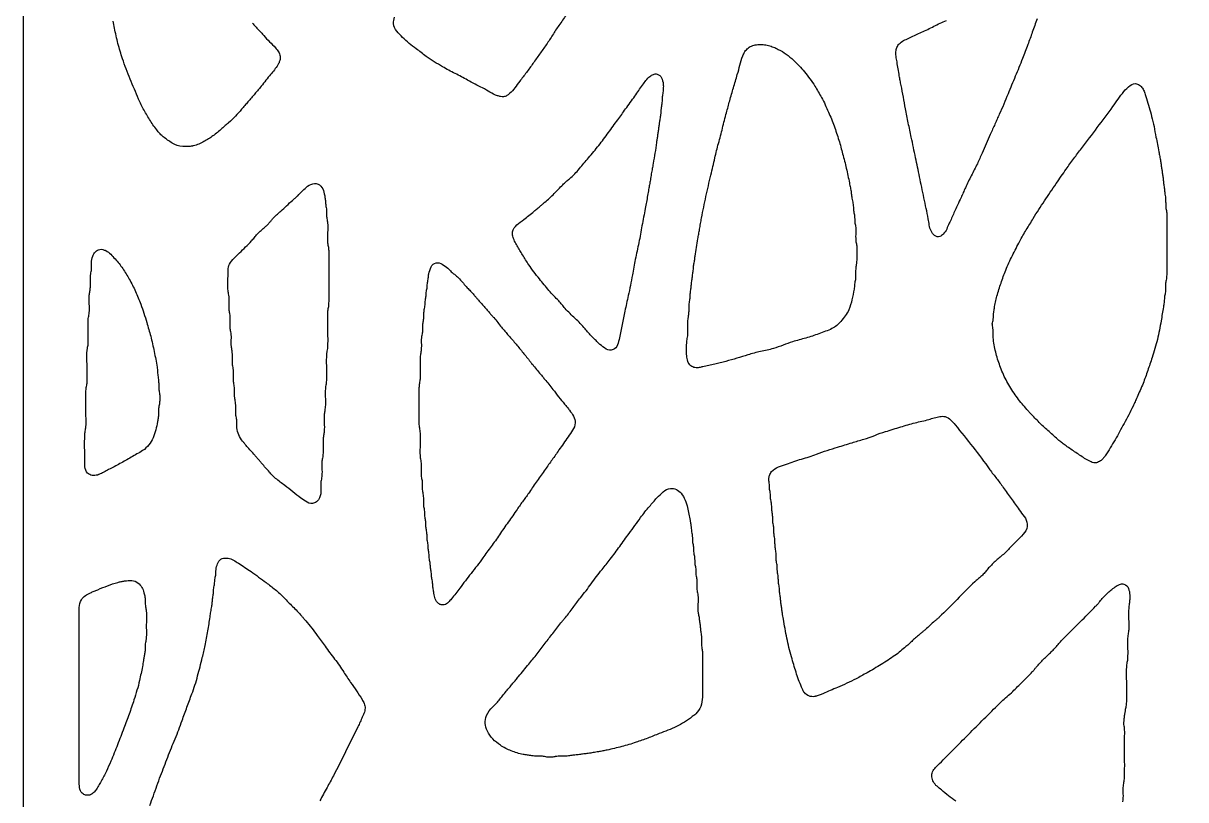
# Model space of a CAD drawing. Extents: x 0 to 950, y 0 to 950.
# Drawn here: x 0 to 520, y 225 to 572 of the extents above; entities that cross this region are included whole.
import ezdxf

# ---------------------------------------------------------------- set-up
doc = ezdxf.new("R2010")
doc.units = 0
doc.layers.add('OBRYS', color=7, linetype='CONTINUOUS')
doc.layers.add('VYREZY', color=1, linetype='CONTINUOUS')

msp = doc.modelspace()

# ---------------------------------------------------------------- linework, layer by layer
at = {"layer": 'OBRYS'}
msp.add_lwpolyline([(0, 0), (950, 0), (950, 950), (0, 950)], close=True, dxfattribs=at)
at = {"layer": 'VYREZY'}
for points in [[(102.4196, 572.1187, 0.01274564), (103.7168, 570.6114, 0.01073503), (105.0835, 569.1665, -0.00927201), (106.3177, 567.8693, -0.01424432), (107.4893, 566.5158, 0.03190531), (110.0669, 563.7422, -0.01923212), (112.7173, 561.0313, -0.04164431), (114.044, 559.2947, -0.10382942), (114.8046, 557.2879, -0.05817216), (114.842, 556.333, -0.05101297), (114.6716, 555.3913, -0.05849559), (114.133, 554.1098, -0.01067734), (113.4184, 552.9069, -0.03732504), (111.7824, 550.6725, 0.00921159), (110.0189, 548.5279, 0.00076258), (107.9328, 545.8853, -0.00300755), (105.835, 543.2522, -0.01253721), (104.6792, 541.8907, 0.01166105), (103.5211, 540.5311, -0.01116758), (101.9792, 538.7174, 0.01071871), (100.4356, 536.9051, -0.01534087), (99.0044, 535.2559, 0.01523506), (97.5729, 533.607, -0.01984401), (94.7972, 530.4687, -0.01782296), (91.7927, 527.5477, -0.02097613), (90.268, 526.2797, 0.02432478), (88.7523, 525.0019, -0.0104166), (86.8264, 523.2845, -0.02231606), (84.7939, 521.698, -0.01700152), (82.8099, 520.3864, -0.00830674), (80.7612, 519.1763, -0.03154255), (78.4467, 518.0473, -0.03922539), (75.9988, 517.2567, 0.02950459), (75.8105, 517.1999, -0.03840425), (75.6215, 517.1465, -0.04892178), (73.444, 516.9267, -0.01900756), (71.2479, 517.0038, -0.11644722), (66.6094, 518.4641, -0.03744904), (62.5302, 521.3255, -0.03516304), (61.2323, 522.5513, -0.01593187), (60.0639, 523.9058, -0.00899473), (58.3595, 526.0932, -0.0247356), (56.8081, 528.388, -0.00641136), (53.9861, 533.1803, -0.03034688), (51.528, 538.1581, -0.00045812), (47.7764, 547.1036, -0.01816383), (44.3627, 556.1766, -0.01686892), (42.3378, 562.9672, -0.01729113), (40.7811, 569.88, -0.00559861), (40.2316, 572.975, -0.00220583)], [(242.5968, 575.8167, -0.01663624), (239.3876, 571.0565, 0.02213232), (236.557, 566.7567, -0.02300182), (233.7192, 562.4623, 0.00807199), (230.7549, 558.2551, -0.00815783), (227.79, 554.0485, 0.00062879), (224.8785, 550.0471, -0.01235194), (221.8749, 546.1163, 0.01829498), (219.7335, 543.2436, -0.06533464), (217.351, 540.6052, -0.03842639), (216.0789, 539.6796, -0.10847936), (214.6239, 539.1713, -0.09160454), (213.2819, 539.2556, -0.01526907), (211.9668, 539.628, -0.06498427), (208.5643, 541.2144, 0.02142532), (205.2879, 543.1044, 0.00514929), (201.9189, 544.816, -0.01711404), (198.5936, 546.6068, 0.02016903), (192.977, 549.5875, -0.02264686), (187.3764, 552.5953, 0.00029272), (183.6314, 554.8278, -0.02553033), (180.0084, 557.2431, -0.00866948), (177.8133, 558.9342, 0.01366941), (175.6018, 560.6028, -0.01988913), (172.4645, 563.0319, -0.02143175), (169.5388, 565.7112, -0.0172852), (166.9209, 568.5106, -0.16173983), (165.515, 571.8675, -0.11102251), (165.9377, 574.7585, -0.00249237)], [(453.0922, 574.0258, -0.00302688), (452.0056, 571.0545, 0.00721957), (450.944, 568.0745, -0.00705853), (449.9497, 565.2803, -0.00078153), (448.9116, 562.5018, -0.00504478), (447.698, 559.3656, 0.00608852), (446.491, 556.227, -0.01261767), (443.3326, 548.3236, 0.0062212), (440.0726, 540.4594, -0.00552065), (438.1818, 535.8802, -0.00703829), (436.1767, 531.3501, 0.00706811), (435.2136, 529.1737, -0.00726785), (434.2496, 526.9978, 0.00799406), (433.2083, 524.638, -0.01304512), (432.1434, 522.2894, 0.01375435), (430.2663, 518.1337, -0.00346624), (428.4744, 513.9387, 0.00138097), (427.451, 511.5703, -0.01437702), (426.367, 509.2303, -0.00505846), (423.6444, 503.9066, 0.01444076), (421.0232, 498.5347, 0.00770455), (420.0751, 496.3511, -0.01592543), (419.0915, 494.1843, 0.0103119), (417.4932, 490.7658, -0.00691226), (415.9181, 487.336, 0.01096579), (414.8608, 484.9839, -0.0089806), (413.8128, 482.6273, 0.00696331), (412.671, 480.0875, -0.10213546), (411.1037, 477.8552, 0.00856452), (410.3908, 477.1608, -0.13092919), (409.5604, 476.6754, -0.24641622), (407.2556, 477.1777, -0.11107715), (405.6792, 479.244, -0.07377084), (404.9134, 481.8752, 0.01540984), (404.4537, 484.6059, 0.00378207), (402.4931, 494.0288, -0.00408063), (400.5381, 503.4528, 0.0015029), (399.6819, 507.6898, 0.00480232), (398.7724, 511.9154, -0.00903159), (397.8192, 516.5337, 0.01038739), (396.8536, 521.1491, -0.01030057), (395.5251, 527.493, 0.00303375), (394.2887, 533.8567, -0.00530067), (393.3007, 539.0679, 0.00517591), (392.3141, 544.2794, 0.00084901), (391.8866, 546.3972, -0.01007503), (391.4984, 548.522, 0.00062396), (390.9919, 551.6253, -0.00065635), (390.4855, 554.7287, 0.00313711), (390.0563, 557.2791, -0.08031619), (390.0239, 559.8321, -0.08551993), (390.6306, 561.6737, -0.09162737), (391.8345, 563.1883, -0.0749807), (394.0045, 564.5693, 0.01185769), (396.3565, 565.6789, -0.00444232), (398.8556, 566.9036, -0.01172574), (401.3924, 568.0465, 0.02039691), (406.9639, 570.6738, -0.02533291), (412.5585, 573.2449, 0.00258155)], [(56.5976, 222.5226, -0.01156812), (58.1353, 226.8019, 0.0109948), (59.7451, 231.2662, -0.01338257), (61.3761, 235.7223, 0.00507266), (64.5755, 244.0328, -0.0124191), (67.8957, 252.2933, 0.01844482), (69.4694, 256.3489, -0.0091802), (70.9684, 260.4351, 0.00707891), (73.1726, 266.3664, -0.00457054), (75.3472, 272.309, 0.02477702), (77.9346, 280.3756, 0.00609589), (80.0218, 288.596, 0.00481676), (80.6406, 291.2767, -0.00111839), (81.2395, 293.9621, 0.00814887), (81.9206, 297.2318, 0.00712801), (82.5015, 300.5209, -0.00325643), (83.0245, 303.6219, 0.01096702), (83.4995, 306.73, -0.00822528), (83.843, 309.0635, 0.00044871), (84.2229, 311.3918, 0.00282372), (84.3749, 312.3635, 0.01196958), (84.4981, 313.3391, 0.00653333), (84.5854, 314.3224, -0.01735228), (84.6939, 315.3031, -0.01227594), (84.8597, 316.2718, 0.02730052), (84.9961, 317.2439, 0.0182174), (85.0538, 318.4328, -0.03216763), (85.1444, 319.6179, -0.02331609), (85.3271, 320.5824, 0.03177274), (85.4933, 321.5489, 0.02411675), (85.5514, 322.5385, -0.03262937), (85.6262, 323.526, -0.02861102), (85.8194, 324.4886, 0.04025225), (85.9898, 325.4539, 0.01701267), (86.0853, 327.0347, -0.04768121), (86.2766, 328.6004, -0.05151216), (87.0969, 331.0774, -0.18720718), (88.839, 332.7937, -0.10393688), (90.1839, 333.0672, -0.03864969), (91.5772, 332.9503, -0.09538844), (93.9709, 332.0733, -0.00627478), (96.1786, 330.7078, -0.00048703), (99.0185, 328.8977, -0.01498469), (101.7999, 327.0014, 0.00306764), (105.1785, 324.578, -0.00712381), (108.5371, 322.1274, -0.00678412), (110.5748, 320.552, -0.00172663), (112.5855, 318.942, -0.03273775), (116.5486, 315.2936, 0.00603218), (120.3192, 311.4308, -0.00042518), (122.4339, 309.3125, -0.02476228), (124.4369, 307.093, 0.00881561), (125.3346, 306.0322, 0.00256136), (126.2563, 304.9919, -0.02195902), (128.8907, 301.7755, 0.00035898), (131.3863, 298.4451, -0.00182665), (133.1609, 296.0622, -0.00521853), (134.9017, 293.6546, 0.01055753), (139.1419, 287.9204, -0.02099028), (143.2588, 282.1029, -0.00512601), (144.7408, 279.758, 0.01889958), (146.2858, 277.4563, -0.00647412), (148.9207, 273.7343, -0.01499442), (151.3926, 269.9039, -0.03706189), (152.3685, 267.978, -0.10383128), (152.7644, 265.8966, -0.10613353), (152.2327, 263.6295, 0.01076331), (151.261, 261.4557, -0.00415964), (150.3179, 259.2687, -0.01190673), (149.3052, 257.1136, 0.00186157), (144.0034, 246.3956, -0.00616392), (138.61, 235.7243, -0.01077284), (137.1766, 233.1119, 0.01176698), (135.7485, 230.4967, -0.01150701), (134.1308, 227.5308, 0.01427683), (132.5297, 224.5565, -0.01322552)], [(416.7265, 224.3853, -0.02099914), (410.3417, 229.4051, 0.00757886), (408.3534, 231.0566, -0.10328197), (406.7485, 233.013, -0.09012453), (406.0513, 235.2557, -0.13367395), (406.3821, 237.5351, -0.09666767), (407.7218, 239.4823, 0.00344726), (409.4298, 241.1798, -0.00040159), (423.2485, 255.082, -0.00261111), (437.1506, 268.9006, -0.02260574), (439.6647, 271.1594, 0.02371428), (442.1735, 273.4235, -0.00153797), (446.5884, 277.7781, 0.00843206), (450.9422, 282.1925, 0.02417388), (451.8497, 283.2412, -0.0059735), (452.7193, 284.3234, -0.03090147), (455.9871, 287.8268, 0.00689704), (459.4254, 291.1754, 0.00423854), (460.9616, 292.7397, 0.02064165), (462.4169, 294.3771, -0.01424332), (463.8496, 296.0311, -0.01050044), (465.3626, 297.6126, -0.00240949), (472.3187, 304.5174, 0.00611471), (479.223, 311.4731, 0.01615428), (480.1571, 312.5019, 0.00496184), (481.0474, 313.5698, -0.02899783), (484.2787, 317.0876, -0.03996944), (487.9572, 320.1232, -0.04099854), (489.8535, 321.2294, -0.18859724), (491.8994, 321.3797, -0.23455427), (493.8876, 319.489, -0.07347628), (494.4987, 316.521, -0.03259477), (494.4812, 314.5391, -0.01724561), (494.2664, 312.5658, -0.00676869), (494.113, 311.5934, 0.02852573), (494.0022, 310.6167, 0.02703261), (493.9931, 305.8169, -0.02548692), (493.9988, 301.0162, -0.02292769), (493.9049, 300.0365, -0.00038341), (493.7652, 299.0612, 0.00204692), (493.6014, 297.8894, 0.02460812), (493.5004, 296.712, 0.02094056), (493.5234, 292.5106, -0.02683201), (493.497, 288.3116, -0.03496125), (493.2421, 286.3597, 0.03841821), (493.0009, 284.4071, 0.01725799), (492.9405, 279.2081, -0.00572276), (493, 274.0064, 0.00534755), (493.0363, 270.6131, -0.04276419), (492.8197, 267.2389, -0.00894757), (492.6561, 266.2709, 0.00634822), (492.4874, 265.3037, -0.0051523), (492.221, 263.7538, 0.02055), (492.0025, 262.1976, 0.00119537), (491.9079, 261.2149, 0.00252061), (491.8206, 260.2314, -0.04734569), (491.7188, 259.6663, 0.07191732), (491.6453, 259.1001, 0.07286089), (491.7998, 258.1416, -0.05795286), (491.9835, 257.1844, -0.02652781), (492.0582, 253.5876, 0.00807326), (492, 249.986, 0.00318591), (492.0459, 242.7848, -0.00956482), (491.9999, 235.5848, -0.01221281), (491.9406, 234.3991, -0.01656884), (491.8133, 233.2191, -0.01805853), (491.6405, 232.2516, 0.03674432), (491.5042, 231.2802, 0.02697328), (491.4611, 227.694, -0.04609897), (491.2816, 224.122, -0.01028846)]]:
    msp.add_lwpolyline(points, format="xyb", dxfattribs=at)
for points in [[(302.1219, 418.1453, -0.07609358), (300.1644, 418.1632, -0.12455747), (298.4028, 418.9264, -0.1513756), (296.9768, 420.951, -0.06368315), (296.5013, 423.4781, -0.01532952), (296.4226, 426.2776, -0.01286822), (296.5017, 429.0775, -0.03325395), (296.7622, 431.2288, 0.03853402), (296.9998, 433.3811, 0.01470175), (297.0131, 437.1675, -0.04224492), (297.2339, 440.9355, -0.00660391), (297.3871, 441.9078, 0.02821948), (297.4979, 442.8844, 0.01821787), (297.5419, 445.0724, -0.03916267), (297.6771, 447.2515, -0.01921919), (297.8517, 448.2181, 0.03503958), (297.9954, 449.188, 0.01319121), (298.0756, 450.7708, -0.02990674), (298.2085, 452.3477, -0.00708579), (298.3631, 453.3182, 0.01758352), (298.4973, 454.2912, 0.01027208), (298.5776, 455.2759, -0.02116429), (298.6792, 456.2579, -0.01348558), (298.8476, 457.2251, 0.0238599), (298.9958, 458.1948, 0.01667692), (299.0656, 459.1817, -0.02679215), (299.1553, 460.1662, -0.01944387), (299.3341, 461.1311, 0.02906612), (299.4942, 462.0985, 0.02204774), (299.5554, 463.0871, -0.0316461), (299.6355, 464.0733, -0.02123036), (299.8177, 465.0372, 0.02483353), (299.9928, 466.0021, 0.00630146), (300.108, 466.9798, -0.01435338), (300.2389, 467.9552, -0.00343489), (300.8997, 471.8291, 0.01134486), (301.499, 475.712, -0.0143523), (301.8414, 477.845, 0.00067446), (302.2421, 479.9687, 0.00783282), (302.673, 482.4864, -0.010983), (303.1196, 485.001, -0.00305019), (305.108, 494.6193, -0.0078943), (307.3062, 504.1907, 0.00641476), (308.1974, 508.0195, -0.00416091), (309.0715, 511.8524, -0.00045771), (309.8445, 515.1035, -0.01086213), (310.6907, 518.3355, 0.01153542), (312.4752, 525.1889, -0.01124817), (314.2558, 532.0434, 0.00611145), (314.9759, 534.703, -0.00696367), (315.7006, 537.3614, 0.00047128), (317.3834, 543.2331, -0.00429446), (319.111, 549.0915, 0.01445515), (320.2537, 553.2784, -0.03374887), (321.5546, 557.4104, -0.04174785), (322.5094, 559.3574, -0.09505257), (323.9328, 560.9515, -0.0834606), (326.002, 562.0441, -0.06291851), (328.3122, 562.497, -0.03648402), (330.6906, 562.4851, -0.04846351), (333.028, 562.0724, -0.02108594), (335.2753, 561.3431, -0.03382357), (337.4262, 560.3733, -0.02841369), (340.9824, 558.2027, -0.0421959), (344.1915, 555.5585, -0.00572361), (346.7307, 553.0215, -0.02471307), (349.1081, 550.3379, -0.00567127), (351.5502, 547.2184, -0.02764512), (353.776, 543.9482, -0.00343443), (355.2937, 541.3899, -0.00129024), (356.7873, 538.8173, -0.03064176), (358.3783, 535.6233, 0.00738313), (359.8218, 532.3529, -0.02157774), (362.3607, 526.1282, -0.01026869), (364.4998, 519.7499, -0.01299805), (365.3613, 516.7203, 0.00673095), (366.185, 513.6793, -0.01505419), (367.8243, 507.2022, -0.00484979), (369.205, 500.6624, 0.00125135), (369.6362, 498.545, -0.01807034), (369.9956, 496.4158, -0.00256466), (370.1192, 495.4399, 0.01057135), (370.2584, 494.4662, 0.00427519), (370.6614, 492.1421, -0.01894761), (370.9958, 489.8088, -0.01692993), (371.0655, 488.8219, 0.0266627), (371.1544, 487.8374, 0.02311092), (371.3395, 486.873, -0.03876428), (371.494, 485.9052, -0.01852358), (371.5634, 484.3195, 0.0335159), (371.6802, 482.7391, 0.01948162), (371.8558, 481.7724, -0.03784065), (371.9955, 480.8019, -0.03132209), (372.0107, 477.609, 0.04857621), (372.1354, 474.4273, 0.03041422), (372.3277, 473.4643, -0.04496629), (372.4915, 472.4983, -0.02645132), (372.5622, 469.701, 0.00271717), (372.5, 466.8996, -0.01436861), (372.437, 465.5165, -0.01695227), (372.2876, 464.1403, -0.01179865), (372.1254, 463.1702, 0.03217371), (372.0031, 462.1959, 0.02525742), (371.979, 459.804, -0.04448092), (371.8634, 457.4212, -0.02608464), (371.6785, 456.4575, 0.03351556), (371.5081, 455.492, 0.01430212), (371.4145, 454.3106, -0.02936493), (371.2855, 453.1341, -0.01494229), (370.3555, 448.4937, -0.04174694), (368.9112, 444.0019, -0.06496496), (367.3352, 441.2767, -0.00845597), (365.3617, 438.7906, -0.04625315), (363.5586, 436.9692, -0.06045698), (361.4175, 435.5747, -0.03162353), (358.4983, 434.3636, 0.00870721), (355.5212, 433.2854, -0.02397806), (349.7145, 431.3809, 0.00548263), (343.8351, 429.6905, 0.02526684), (339.5516, 428.1684, -0.02904627), (335.2586, 426.6792, -0.02095364), (329.5181, 425.3115, 0.02863021), (323.8036, 423.8569, -0.00271939), (318.9085, 422.337, -0.00691949), (313.9853, 420.9118, -0.01387322), (311.5047, 420.3042, 0.00242636), (309.0098, 419.7534, -0.00064837), (306.3261, 419.1508, 0.00364455), (303.646, 418.5322, 0.01862721), (302.8873, 418.3211, -0.04148956)], [(263.5596, 426.1695, -0.23279795), (260.4481, 426.4479, -0.05327029), (257.6984, 428.5518, -0.005679), (254.258, 431.8942, -0.02587478), (251.0392, 435.4423, 0.03566115), (246.6571, 440.0869, -0.02162192), (242.1391, 444.614, -0.02132698), (240.7349, 446.2862, 0.02768389), (239.3105, 447.9394, 0.00453125), (237.0758, 450.2183, -0.02557042), (234.9416, 452.5861, 0.00707196), (232.7782, 455.1726, -0.01257351), (230.6437, 457.7822, -0.00286316), (228.2313, 460.9249, -0.01184617), (225.913, 464.1363, -0.01569468), (224.5219, 466.3057, 0.00617724), (223.1718, 468.502, -0.011391), (221.9463, 470.5431, 0.00155789), (220.7608, 472.6084, -0.00772196), (219.594, 474.7005, -0.07130407), (218.7788, 476.9275, -0.03571042), (218.6471, 477.8814, -0.06670169), (218.7116, 478.836, -0.17808387), (220.6089, 481.9093, -0.00335502), (223.6525, 484.2642, 0.00823888), (225.9861, 486.1065, 0.00540894), (228.2688, 488.0119, -0.00784608), (229.7979, 489.2758, 0.01447511), (231.3097, 490.5594, -0.0113847), (232.2121, 491.3352, -0.00055404), (233.1329, 492.0895, 0.03135279), (237.2307, 495.8905, -0.00686476), (241.1449, 499.8949, -0.01151917), (242.5872, 501.2659, -0.01298153), (244.0949, 502.5644, 0.05265563), (248.5529, 507.0662, -0.01405347), (252.672, 511.9229, 0.0164738), (254.9667, 514.6551, -0.00285644), (257.1872, 517.4503, 0.01566074), (261.4773, 523.1439, -0.00740715), (265.6744, 528.9098, 0.00686452), (267.4254, 531.3098, -0.00161123), (269.1513, 533.7282, -0.00495568), (271.2608, 536.6037, 0.01160988), (273.3313, 539.5063, -0.00449634), (275.0226, 541.95, -0.00307008), (276.7507, 544.3679, -0.00299993), (278.2854, 546.461, -0.06700573), (280.0807, 548.3032, -0.06947547), (281.604, 549.1871, -0.16491262), (283.285, 549.2883, -0.21901502), (285.26, 547.6318, -0.08820838), (285.9935, 544.9361, -0.04140808), (286.0086, 542.7542, -0.01678573), (285.7697, 540.5791, -0.00600735), (285.6177, 539.6064, 0.02467467), (285.5023, 538.6299, 0.01553785), (285.4505, 537.2403, -0.03324029), (285.3498, 535.8559, -0.02446221), (285.1662, 534.891, 0.03657559), (285.0063, 533.9233, 0.01413416), (284.9199, 532.5401, -0.02827694), (284.7945, 531.1616, -0.0040652), (284.6424, 530.1905, 0.00859964), (284.4992, 529.2181, -0.00630596), (284.2491, 527.4654, 0.0062815), (283.999, 525.7127, -0.00626928), (283.7489, 523.96, 0.00626928), (283.4989, 522.2072, -0.00623058), (283.2489, 520.4545, 0.00615319), (282.9987, 518.7018, -0.01156023), (282.2816, 514.039, 0.0038635), (281.4925, 509.3868, -0.00591579), (281.0889, 507.0646, 0.00365609), (280.6747, 504.7442, 0.01008719), (280.4701, 503.3821, -0.01380687), (280.2553, 502.0218, -0.00014781), (279.8587, 499.8965, 0.00557434), (279.4852, 497.7672, -0.00693676), (279.244, 496.4135, 0.00742397), (279.0041, 495.0596, -0.00614062), (278.4971, 492.1553, 0.00514741), (277.9843, 489.252, -0.01290742), (277.241, 485.3936, 0.01352258), (276.5024, 481.5344, -0.01252542), (275.0773, 474.0063, 0.00447679), (273.5307, 466.5001, 0.00740624), (272.8994, 463.0193, -0.00856377), (272.26, 459.5401, 0.00041947), (271.3319, 454.915, -0.0071371), (270.3419, 450.3033, 0.00769717), (269.6033, 446.844, -0.00814349), (268.8617, 443.3854, 0.01197223), (267.6302, 437.4204, -0.00680102), (266.4603, 431.4417, -0.02980442), (265.6032, 428.3012, -0.22271796)], [(479.6152, 375.6588, -0.15933433), (477.1662, 375.9892, -0.02713106), (474.8933, 377.2438, -0.00823419), (470.404, 380.1535, -0.00472309), (465.9913, 383.1788, -0.01459616), (464.4039, 384.3597, -0.00272859), (462.8578, 385.5954, -0.02357332), (460.6317, 387.575, 0.02226523), (458.4105, 389.5607, -0.02955931), (454.4493, 393.2072, 0.00274967), (450.6826, 397.0674, -0.01002175), (449.5886, 398.2217, -0.01349741), (448.5503, 399.4259, 0.01032261), (446.3656, 401.9923, -0.02506339), (444.2597, 404.6193, -0.02204256), (440.447, 410.4192, -0.03856654), (437.3695, 416.625, -0.02256544), (435.2126, 422.7583, -0.03134965), (433.7296, 429.082, -0.0467016), (433.4799, 432.4347, 0.0351111), (433.3076, 435.7986, 0.02290298), (433.1451, 436.7614, -0.06771409), (433.0698, 437.727, -0.0696237), (433.2608, 438.6862, 0.05777804), (433.4749, 439.6436, 0.02297728), (433.5679, 441.225, -0.03343222), (433.6937, 442.8024, -0.00711225), (433.8507, 443.7713, 0.01120667), (433.9998, 444.7414, -0.01908189), (434.4601, 447.4519, -0.01793281), (435.1196, 450.1212, -0.01311124), (436.9528, 455.9578, -0.01284444), (439.0863, 461.6916, -0.0214379), (442.0352, 468.2109, -0.0022571), (445.2926, 474.5891, -0.02170141), (448.2463, 479.747, 0.00553324), (451.368, 484.8112, -0.01227303), (456.3601, 492.6705, -0.00279539), (461.5883, 500.378, -0.00355516), (463.8526, 503.6267, 0.00671314), (466.0963, 506.8893, -0.0169411), (469.4428, 511.5487, 0.00199983), (472.9291, 516.1086, -0.00020377), (479.9875, 525.4099, 0.0041385), (486.9722, 534.7661, 0.00970834), (489.3659, 538.1649, -0.02278135), (491.8454, 541.4971, -0.05031024), (494.6067, 544.2561, -0.25998189), (497.9804, 544.8551, -0.13607356), (499.5724, 543.7579, -0.05508787), (500.6767, 542.0971, -0.05245269), (501.3932, 540.2603, 0.01335187), (501.9671, 538.3635, -0.01364641), (503.1624, 534.4047, 0.00209401), (504.2663, 530.418, -0.02450714), (505.3187, 525.8267, 0.00530204), (506.195, 521.193, 0.00316384), (506.8705, 517.9252, -0.0116239), (507.4904, 514.6473, 0.00825485), (507.8774, 512.5226, -0.00579883), (508.2749, 510.3998, -0.01342863), (508.5333, 508.6502, 0.00875771), (508.7755, 506.8979, -0.00589234), (509.0276, 505.1472, 0.00481328), (509.2759, 503.3959, -0.01425225), (509.5154, 501.4429, 0.01366397), (509.7526, 499.4896, -0.00528035), (509.8875, 498.5153, -0.00635304), (509.9997, 497.5382, 0.0021448), (510.1037, 496.5594, 0.00884772), (510.2292, 495.5833, -0.00211689), (510.3958, 494.4128, -0.02456961), (510.4996, 493.2365, -0.010529), (510.535, 491.2484, 0.03578562), (510.6703, 489.2692, 0.02205228), (510.8499, 488.304, -0.03964627), (510.9951, 487.3351, -0.02572861), (511.0601, 483.7393, 0.0083434), (511, 480.1391, 0.00288493), (511.0577, 470.1433, -0.0086587), (510.9999, 460.1487, -0.00920215), (510.9506, 458.9616, -0.0199356), (510.8324, 457.7801, -0.02265926), (510.6518, 456.8151, 0.03995407), (510.5051, 455.8465, 0.0283684), (510.4748, 453.6555, -0.04468798), (510.3734, 451.4719, -0.02880402), (510.185, 450.5094, 0.03567884), (510.01, 449.5453, 0.01527771), (509.918, 448.3634, -0.02544789), (509.8021, 447.1847, -0.00527564), (509.6462, 446.2154, 0.01018184), (509.4999, 445.2448, -0.01111783), (509.0256, 442.1388, 0.00331263), (508.5028, 439.04, -0.02023137), (506.8152, 430.7553, -0.02007607), (504.4659, 422.6332, -0.00081629), (502.5193, 416.8244, -0.0110609), (500.4359, 411.0649, -0.01755295), (499.111, 407.9687, 0.00965499), (497.7369, 404.8925, -0.00250947), (496.8758, 402.8883, -0.01272513), (495.9543, 400.912, 0.00009623), (494.0051, 396.9931, -0.01673197), (491.9278, 393.1433, 0.01278087), (489.9196, 389.491, -0.01571254), (487.8904, 385.851, 0.00212012), (485.7655, 382.2718, -0.01995613), (483.516, 378.7733, -0.01572219), (482.571, 377.5114, -0.08337487), (481.4121, 376.4739, -0.02152247), (480.5481, 375.9782, -0.07409817)], [(130.1117, 357.6578, -0.21155233), (126.9406, 357.9649, -0.02770365), (124.0094, 359.839, -0.01763625), (120.4121, 362.6283, 0.01139401), (116.8486, 365.4632, -0.00317803), (114.8088, 367.0319, -0.00528489), (112.7959, 368.6349, -0.03099632), (111.3406, 369.9773, -0.01944553), (110.0264, 371.4611, 0.01845715), (108.3189, 373.3966, -0.01853563), (106.6116, 375.3324, 0.00261303), (105.727, 376.4022, 0.01386142), (104.8079, 377.442, -0.00791685), (103.8754, 378.4721, -0.0087791), (102.9779, 379.5326, 0.01907655), (101.2705, 381.4678, -0.0195154), (99.5649, 383.4045, 0.0078958), (98.7997, 384.315, -0.00636917), (98.0318, 385.2233, -0.0705774), (96.29, 388.0756, -0.0844752), (95.503, 391.3089, -0.02031086), (95.4443, 393.2946, 0.03792374), (95.3159, 395.2729, 0.01869398), (95.142, 396.2396, -0.03721022), (95.0043, 397.2101, -0.02559897), (94.9614, 399.997, 0.04411747), (94.8158, 402.7732, 0.01866798), (94.642, 403.74, -0.03715986), (94.5043, 404.7105, -0.02154385), (94.4434, 407.2937, 0.04045157), (94.2853, 409.8667, 0.01127305), (94.1241, 410.8367, -0.03184312), (94.003, 411.8108, -0.0243477), (93.9693, 414.7983, 0.04452272), (93.8156, 417.7738, 0.01863365), (93.6419, 418.7406, -0.03716935), (93.5043, 419.7111, -0.02867521), (93.4769, 422.7008, 0.04680477), (93.3417, 425.6794, 0.02495024), (93.1575, 426.6437, -0.04161249), (93.0057, 427.6115, -0.03221763), (92.982, 430.6024, 0.04832356), (92.8625, 433.5833, 0.02993277), (92.6709, 434.5461, -0.04471866), (92.5081, 435.5119, -0.03244092), (92.465, 438.8987, 0.04821371), (92.3156, 442.2739, 0.01862651), (92.1418, 443.2407, -0.03716555), (92.0043, 444.2112, -0.0308873), (91.9892, 447.4029, 0.04845587), (91.8626, 450.5831, 0.02994323), (91.6709, 451.5458, -0.04472433), (91.5081, 452.5117, -0.02837604), (91.4414, 455.7074, 0.00878332), (91.5, 458.9079, -0.00533027), (91.5318, 461.7014, -0.10929218), (92.1797, 464.3513, -0.09253409), (94.1884, 467.0377, 0.01029946), (96.6498, 469.3998, -0.00635303), (99.3705, 472.0523, 0.01974356), (102.0174, 474.7748, 0.02100439), (103.2791, 476.304, -0.02861294), (104.5629, 477.8126, -0.0169394), (106.2693, 479.4828, -0.0127829), (108.0724, 481.0491, 0.01785096), (109.2566, 482.099, 0.02899882), (110.3362, 483.2538, 0.00567017), (111.2115, 484.3309, -0.02385471), (112.1245, 485.3744, -0.01871213), (113.5561, 486.7539, -0.01112746), (115.068, 488.0462, 0.02915875), (117.7041, 490.4689, -0.02895443), (120.3392, 492.8927, 0.00485494), (121.5584, 493.9103, 0.01740668), (122.7305, 494.9805, 0.01416691), (124.537, 496.8523, -0.03377325), (126.4119, 498.6485, -0.09750881), (129.3858, 500.2809, -0.2386545), (132.4308, 499.7867, -0.16928728), (134.1591, 497.2925, -0.02730974), (134.8466, 494.1583, -0.0265045), (135.0384, 492.3947, 0.02248727), (135.2161, 490.629, 0.0095914), (135.3771, 489.6589, -0.03056372), (135.4971, 488.6845, -0.01678696), (135.5524, 486.6988, 0.03662042), (135.6861, 484.721, 0.01821249), (135.8591, 483.754, -0.03687028), (135.9958, 482.7833, -0.03139202), (136.0099, 478.5862, 0.02878564), (136.0021, 474.3877, 0.03620568), (136.2534, 472.4367, -0.03768021), (136.4988, 470.4855, -0.01862121), (136.5592, 465.6892, 0.00616493), (136.5, 460.8899, 0.00271583), (136.5358, 454.2925, -0.00815178), (136.4999, 447.6958, -0.00759954), (136.456, 446.5078, -0.02167373), (136.3428, 445.3253, -0.02521068), (136.1581, 444.3611, 0.04178927), (136.0058, 443.3934, 0.02679175), (135.9412, 439.9975, -0.00863969), (136, 436.5971, 0.00446008), (136.0392, 432.1984, -0.0134227), (135.9996, 427.8011, -0.02409468), (135.9005, 426.624, -0.00274101), (135.7382, 425.4525, 0.04226369), (135.4349, 420.2911, -0.006616), (135.5, 415.1031, -0.00287652), (135.4859, 412.9152, -0.03205541), (135.3195, 410.7382, -0.01958496), (135.1442, 409.7718, 0.0378593), (135.0045, 408.8017, 0.0331436), (134.9994, 404.0115, -0.05142951), (134.82, 399.2395, -0.01969307), (134.6444, 398.2732, 0.03793753), (134.5045, 397.3032, 0.03305443), (134.4994, 393.5054, -0.03287866), (134.4956, 389.7075, -0.03299479), (134.2353, 387.757, 0.03951804), (134.0006, 385.8051, 0.02087236), (134.0047, 382.0147, -0.04581208), (133.8206, 378.2414, -0.01984288), (133.6448, 377.2752, 0.03804594), (133.5045, 376.3052, 0.03072302), (133.4813, 372.5164, -0.04893737), (133.3208, 368.7419, -0.01988102), (133.1449, 367.7757, 0.03806542), (133.0045, 366.8058, 0.0294337), (132.969, 362.7597, -0.17167247), (131.8765, 359.098, -0.05131232), (131.0993, 358.2339, -0.10420355)], [(33.1151, 370.1493, -0.10128105), (30.7816, 369.9825, -0.17216309), (28.7767, 371.0047, -0.1791642), (27.5835, 373.7976, -0.01170559), (27.5, 377.0342, 0.00430395), (27.4407, 382.4316, -0.01534721), (27.5007, 387.8267, -0.01469842), (27.5708, 388.8107, -0.01007697), (27.6897, 389.7901, -0.01734624), (27.8613, 390.7573, 0.0362441), (27.9959, 391.7282, 0.02424181), (28.06, 395.5233, -0.00789733), (28, 399.3225, 0.00511868), (27.9591, 403.3206, -0.01543996), (28.0006, 407.317, -0.01415751), (28.0693, 408.3013, -0.01070742), (28.1867, 409.2811, -0.01806487), (28.3595, 410.2479, 0.03676407), (28.4958, 411.2185, 0.02447215), (28.5606, 415.0136, -0.00796837), (28.5, 418.8128, 0.00597871), (28.4523, 422.8029, -0.04115121), (28.6842, 426.7733, -0.01868204), (28.858, 427.7398, 0.03721064), (28.9957, 428.7101, 0.02467908), (29.0575, 432.3054, -0.00808824), (29, 435.9047, 0.00096741), (28.9959, 438.2946, -0.03563835), (29.1568, 440.6731, -0.02530979), (29.3416, 441.637, 0.04186105), (29.4942, 442.6044, 0.03665089), (29.4919, 446.6015, -0.03950914), (29.5124, 450.5968, -0.0317908), (29.7727, 452.3471, 0.04139947), (29.9991, 454.0996, 0.02279129), (29.9996, 457.0915, -0.04545841), (30.135, 460.0711, -0.03048562), (30.3274, 461.0334, 0.0449353), (30.4915, 461.9987, 0.02823266), (30.5576, 464.9906, -0.10100565), (31.0458, 467.8866, -0.08664574), (32.2577, 469.9029, -0.1801009), (34.2212, 470.9765, -0.09821667), (35.5677, 470.9067, -0.05672473), (36.8454, 470.4243, -0.0827262), (39.067, 468.7725, -0.00180322), (41.0061, 466.7435, -0.04380838), (44.4509, 462.4096, -0.01529719), (47.3706, 457.6839, -0.02820855), (50.1344, 452.1949, -0.0082366), (52.4945, 446.5109, -0.01951699), (53.9334, 442.4181, -0.00468311), (55.1735, 438.2574, 0.00747865), (56.0904, 435.2427, -0.01582737), (56.9566, 432.2143, -0.01113818), (58.531, 425.324, -0.01201285), (59.7848, 418.3684, -0.02377757), (60.0157, 416.214, 0.02120832), (60.2356, 414.058, -0.00275461), (60.3988, 412.8871, -0.02378179), (60.4996, 411.7105, -0.00926093), (60.5382, 409.7236, 0.03486119), (60.678, 407.7458, 0.02035575), (60.8547, 406.7799, -0.0387822), (60.9954, 405.8104, -0.02642124), (61.0228, 403.8222, -0.02487741), (60.8465, 401.8414, -0.02599121), (60.6607, 400.8776, 0.04200848), (60.5061, 399.9106, 0.02821293), (60.47, 397.9206, -0.04519579), (60.3667, 395.938, -0.0200596), (60.1888, 394.974, 0.01483515), (60.0008, 394.0115, -0.02648194), (59.1982, 390.3573, -0.0263464), (58.0147, 386.808, -0.07726461), (56.132, 383.5856, -0.07612213), (53.3647, 381.0796, -0.02360019), (50.8102, 379.5598, 0.01206625), (48.2193, 378.098, -0.00881988), (43.2241, 375.2369, -0.00985886), (38.1257, 372.5644, 0.01181048), (36.0113, 371.4455, -0.03657951), (33.8493, 370.4351, 0.0149194), (33.485, 370.2837, -0.03764427)], [(188.1141, 312.1551, -0.11198572), (186.7862, 312.1467, -0.10957292), (185.5808, 312.7069, -0.15376695), (184.1452, 314.7507, -0.03156061), (183.5136, 317.2866, -0.00320396), (183.343, 318.2537, -0.00350118), (183.1854, 319.223, -0.02463929), (182.9995, 320.9893, 0.02244363), (182.8212, 322.7566, 0.01357546), (182.6526, 323.724, -0.02392928), (182.5042, 324.6939, -0.01671762), (182.4344, 325.6811, 0.02681474), (182.3448, 326.6658, 0.01945367), (182.1659, 327.631, -0.02906962), (182.0058, 328.5985, -0.02174051), (181.9439, 329.5873, 0.03076824), (181.8644, 330.5738, 0.02637576), (181.6743, 331.5371, -0.03871556), (181.5084, 332.5032, -0.01801379), (181.4298, 333.8882, 0.03039407), (181.3171, 335.2691, 0.01587522), (181.1471, 336.2367, -0.0298312), (181.0043, 337.2074, -0.01994256), (180.949, 338.3967, 0.03303349), (180.8626, 339.5825, 0.02831712), (180.672, 340.5459, -0.04199742), (180.5081, 341.5123, -0.02261285), (180.4464, 343.1002, 0.03648866), (180.3408, 344.6832, 0.02349457), (180.1587, 345.6483, -0.03839506), (180.0057, 346.6166, -0.01723644), (179.9335, 348.202, 0.03254829), (179.813, 349.7819, 0.01657663), (179.6425, 350.7498, -0.0330371), (179.5042, 351.7211, -0.02266765), (179.4623, 353.1125, 0.03746652), (179.3795, 354.4997, 0.03362902), (179.1827, 355.4617, -0.04661017), (179.0113, 356.4265, -0.03021398), (178.9581, 358.8153, 0.04434769), (178.8377, 361.1967, 0.02391948), (178.6551, 362.162, -0.04079785), (178.5054, 363.1307, -0.02903205), (178.4755, 365.3233, 0.0446581), (178.3774, 367.5089, 0.03344649), (178.1813, 368.4711, -0.04655158), (178.0109, 369.4362, -0.03513937), (177.9717, 372.8267, 0.04954651), (177.8355, 376.2064, 0.02343339), (177.6536, 377.1718, -0.04057744), (177.5053, 378.1408, -0.02617324), (177.4425, 381.5389, 0.00847901), (177.5, 384.9413, -0.00328805), (177.5169, 387.5349, 0.03769937), (177.356, 390.1162, 0.02836489), (177.1663, 391.08, -0.0438717), (177.0069, 392.0471, -0.02784591), (176.9429, 395.2449, 0.00891808), (177, 398.4474, 0.00471131), (176.9491, 403.8493, -0.01418027), (177.0005, 409.2492, -0.0106515), (177.059, 410.2365, -0.01476733), (177.1675, 411.2193, -0.02271625), (177.3482, 412.185, 0.04009183), (177.4949, 413.1542, 0.02617563), (177.5589, 416.7523, -0.00911318), (177.5, 420.3549, -0.00671468), (177.5304, 422.3415, -0.02814206), (177.6989, 424.3182, -0.01509759), (177.8667, 425.2871, 0.03459834), (177.9963, 426.26, 0.02665891), (178.0263, 429.2508, -0.04578479), (178.1701, 432.2299, -0.02194271), (178.3494, 433.1958, 0.03920477), (178.4951, 434.1653, 0.02444933), (178.5386, 436.1554, -0.04132111), (178.6489, 438.1385, -0.02681376), (178.8361, 439.1027, 0.04203818), (178.9936, 440.0702, 0.02446673), (179.0444, 441.8596, -0.03981829), (179.1499, 443.643, -0.02470439), (179.3335, 444.6076, 0.03671025), (179.4937, 445.5749, 0.01391732), (179.5807, 446.9576, -0.02733684), (179.7047, 448.336, -0.00780301), (179.8612, 449.3062, 0.01838055), (179.9971, 450.2791, 0.0111883), (180.0758, 451.2644, -0.0219992), (180.1757, 452.2471, -0.01435545), (180.3456, 453.2141, 0.02461096), (180.4956, 454.1837, 0.01759095), (180.564, 455.1711, -0.02807289), (180.6529, 456.1559, -0.01652441), (180.8278, 457.1215, 0.02015598), (180.9957, 458.0881, 0.00777095), (181.1098, 459.0662, -0.02671371), (181.2606, 460.0379, -0.04738937), (182.2255, 463.1337, -0.25035398), (184.4534, 464.9477, -0.19454673), (187.2394, 464.4074, -0.03579132), (189.6749, 462.5658, -0.01825295), (190.9803, 461.3364, 0.02645946), (192.3047, 460.1294, -0.00355461), (193.681, 458.9859, -0.02613187), (194.9852, 457.7644, -0.02523893), (196.6785, 455.816, 0.02669396), (198.3772, 453.8728, 0.00221965), (199.9141, 452.3073, -0.02364073), (201.3809, 450.6792, 0.0007292), (202.2626, 449.6056, 0.01811387), (203.1834, 448.5667, -0.00629779), (204.4016, 447.256, -0.0129525), (205.5681, 445.8998, 0.01524793), (206.9997, 444.2507, -0.0153349), (208.431, 442.6015, 0.00868718), (209.3277, 441.54, 0.00287913), (210.2489, 440.4994, -0.02073909), (212.0112, 438.3593, 0.00828044), (213.7209, 436.1743, 0.01142454), (214.876, 434.8123, -0.01081176), (216.0328, 433.4516, 0.01970942), (217.7402, 431.5143, -0.01967525), (219.4476, 429.5772, 0.00232286), (222.5933, 425.7484, -0.00455867), (225.7217, 421.9057, -0.00481825), (226.4546, 420.9702, 0.01343441), (227.2032, 420.0478, -0.0116393), (228.9585, 417.9009, 0.0043055), (230.6824, 415.7279, 0.01241466), (231.8386, 414.3667, -0.0120704), (232.9958, 413.0062, 0.00459324), (234.8881, 410.7128, -0.01383138), (236.7371, 408.3857, 0.00423539), (239.2621, 405.0793, 0.01176123), (241.8909, 401.8562, -0.00692588), (243.0316, 400.4849, -0.00227505), (244.147, 399.0927, -0.04077925), (245.9129, 396.4519, -0.13929484), (246.6151, 393.4674, -0.14023334), (245.5096, 390.1797, 0.00088385), (243.4688, 387.2047, -0.00466538), (241.4295, 384.2796, 0.00657699), (239.4014, 381.3468, -0.0084697), (236.3433, 376.96, 0.00352533), (233.2416, 372.6032, -0.00162129), (229.6992, 367.587, 0.00587218), (226.1998, 362.5412, -0.01258377), (223.4385, 358.6716, 0.01412171), (220.6893, 354.7938, -0.00969768), (216.7295, 349.1024, 0.00961591), (212.7688, 343.4116, -0.01426143), (209.1007, 338.2445, 0.01085491), (205.397, 333.1015, -0.01803751), (202.8011, 329.6041, 0.00515815), (200.1145, 326.1726, -0.00171358), (197.5737, 322.8808, 0.00445573), (195.051, 319.5753, -0.0023818), (193.2585, 317.2063, -0.00824289), (191.4163, 314.8761, -0.01782756), (189.954, 313.2126, -0.14722789)], [(353.6215, 271.1473, -0.12893105), (351.1244, 271.4245, -0.13232247), (349.098, 272.9024, -0.06919625), (348.3859, 274.092, 0.00362919), (347.8298, 275.3767, -0.0285693), (345.3353, 282.0322, -0.00591524), (343.3021, 288.8544, -0.01961971), (341.2591, 297.2541, -0.0075332), (339.674, 305.7579, -0.007456), (339.4624, 307.1186, 0.005892), (339.255, 308.4799, -0.00905436), (338.9995, 310.2313, 0.00623286), (338.7539, 311.9844, -0.00508821), (338.6151, 312.9587, -0.00738359), (338.5006, 313.9361, 0.00056448), (338.3994, 314.9161, 0.01049681), (338.2766, 315.8935, 0.00496311), (338.1237, 316.8655, -0.02116119), (338.0026, 317.841, -0.01266009), (337.9361, 319.0282, 0.02761157), (337.8343, 320.2115, 0.02148477), (337.6545, 321.1772, -0.0370307), (337.5052, 322.1463, -0.01551557), (337.4293, 323.7308, 0.03121195), (337.3039, 325.3098, 0.0143157), (337.1373, 326.2787, -0.03127376), (337.0038, 327.2512, -0.02116632), (336.9599, 328.6422, 0.03662381), (336.8732, 330.0288, 0.03205608), (336.6784, 330.9914, -0.04563951), (336.5101, 331.9569, -0.02420908), (336.438, 334.1419, 0.03921566), (336.3007, 336.3195, 0.01443742), (336.1341, 337.2887, -0.03291754), (336.0037, 338.2616, -0.01431154), (335.9343, 340.0464, 0.03283362), (335.7991, 341.8243, 0.014017), (335.6332, 342.7937, -0.03261304), (335.5036, 343.7668, -0.01399624), (335.4336, 345.5515, 0.03261336), (335.2975, 347.3292, 0.01362809), (335.1323, 348.2987, -0.03231912), (335.0035, 349.272, -0.01369483), (334.933, 351.0565, 0.03243493), (334.796, 352.834, 0.01245752), (334.6328, 353.8038, -0.02978586), (334.5034, 354.7772, -0.01995005), (334.4581, 356.1679, 0.03599417), (334.3683, 357.5539, 0.02914769), (334.1781, 358.5172, -0.04001326), (334.0091, 359.4829, -0.01916674), (333.933, 360.8686, 0.03134067), (333.8233, 362.2504, 0.01744017), (333.6505, 363.2173, -0.03118968), (333.5046, 364.1874, -0.01722656), (333.4422, 365.3761, 0.02279959), (333.3665, 366.5634, 0.03402772), (333.1956, 367.5177, -0.08485557), (333.1229, 368.4728, -0.04554903), (333.2666, 369.2435, -0.01550207), (333.5039, 369.9936, -0.03836313), (333.8916, 370.8758, -0.05343797), (334.4323, 371.6702, -0.13626711), (337.4811, 373.7364, 0.01115631), (341.0747, 375.0361, -0.02384983), (347.8196, 377.2837, 0.02385476), (354.5645, 379.5314, -0.01509013), (359.2209, 381.1743, -0.008127), (363.95, 382.5998, 0.01134278), (367.1557, 383.5886, -0.01174291), (370.3621, 384.5748, 0.00638806), (373.009, 385.358, -0.00484474), (375.6535, 386.1494, 0.02976042), (380.4919, 387.8641, -0.03088823), (385.3334, 389.5676, 0.0094551), (388.7305, 390.6017, -0.00849652), (392.1257, 391.6423, 0.00686083), (395.333, 392.6138, -0.0178684), (398.5591, 393.514, -0.00647959), (401.6271, 394.2111, 0.01816713), (404.6763, 394.9793, 0.0034074), (407.1326, 395.7121, -0.03605827), (409.625, 396.2817, -0.03115887), (410.787, 396.3869, -0.06945371), (411.9376, 396.2591, -0.13656384), (414.4472, 394.8194, -0.02490375), (416.4445, 392.5818, -0.00215475), (424.3637, 382.6803, -0.01317653), (431.9731, 372.5441, 0.01617883), (434.9697, 368.6019, -0.02213608), (437.9178, 364.6261, 0.01311334), (441.4851, 359.6294, -0.01119948), (445.0718, 354.6459, 0.01496254), (447.3204, 351.5707, -0.14168987), (448.6777, 348.1703, -0.20626536), (447.4942, 344.4572, -0.0172509), (444.6037, 341.3537, 0.00413317), (441.0996, 337.7838, -0.01352778), (437.5301, 334.2816, -0.02153622), (435.7168, 332.7362, 0.02709302), (433.9217, 331.1716, 0.00654967), (432.2263, 329.4804, 0.02177875), (430.6308, 327.6975, -0.00267789), (429.3609, 326.1645, -0.03846344), (427.9735, 324.7452, -0.01973596), (426.5861, 323.6223, 0.02987773), (425.223, 322.4727, 0.01198253), (417.2935, 314.5593, -0.01097408), (409.3795, 306.6296, -0.02204734), (408.3366, 305.7143, 0.00267735), (407.2581, 304.8392, 0.02567611), (405.1978, 302.9643, -0.02613111), (403.1359, 301.0914, 0.0067068), (402.0721, 300.1979, 0.00473684), (401.0289, 299.2803, -0.0145546), (399.2092, 297.7419, 0.02405754), (397.4204, 296.1704, -0.00374856), (395.9794, 294.7969, -0.0177968), (394.4816, 293.4875, 0.00448358), (392.0387, 291.4642, -0.02097504), (389.5326, 289.5242, -0.01718946), (383.406, 285.489, -0.00924112), (377.0721, 281.7815, 0.00200276), (374.6514, 280.4112, -0.0137862), (372.2001, 279.0989, -0.0041907), (368.0948, 277.0875, -0.01602488), (363.9135, 275.2445, 0.00880542), (360.6293, 273.8532, -0.00493393), (357.3556, 272.4363, -0.00597173), (355.703, 271.7635, -0.04288463), (353.9988, 271.2568, 0.04682645), (353.8106, 271.1993, -0.06121442)], [(237.1218, 244.1451, -0.03082202), (235.5464, 244.0325, -0.03476938), (233.9706, 244.1269, -0.03450831), (233.0079, 244.3203, 0.04667009), (232.0428, 244.49, 0.02939606), (229.6542, 244.5424, -0.04501688), (227.274, 244.6691, -0.01397557), (226.307, 244.8361, 0.01682874), (225.3392, 244.9977, 0.00337758), (224.363, 245.1203, -0.02168942), (223.3928, 245.2784, -0.04341955), (218.1028, 246.8671, -0.0502537), (213.2071, 249.4092, -0.05770747), (209.8617, 252.1966, -0.07788335), (207.3972, 255.7577, -0.09507827), (206.4842, 259.1845, -0.12075566), (207.0761, 262.6415, -0.10040317), (209.7786, 266.5077, 0.03337644), (213.0291, 270.0429, 0.00032824), (214.6413, 272.0526, -0.00833432), (216.2852, 274.0359, 0.00640693), (217.5563, 275.5576, -0.00641915), (218.8275, 277.0792, 0.00632611), (220.099, 278.6006, -0.00613465), (221.3699, 280.1224, 0.0109391), (223.63, 282.8823, -0.01086219), (225.8897, 285.6426, 0.01725284), (229.5937, 290.2868, -0.00930395), (233.2249, 294.9914, 0.00883644), (234.9208, 297.1843, -0.00914822), (236.618, 299.3762, 0.00658085), (238.4489, 301.7158, -0.00685808), (240.2811, 304.0543, 0.00351536), (241.2668, 305.2952, -0.01095472), (242.2707, 306.5212, 0.02153654), (245.6911, 310.8832, -0.01386034), (249.046, 315.2996, 0.01324253), (253.8447, 321.6004, -0.0131514), (258.6423, 327.9022, 0.00614687), (260.4747, 330.2405, -0.00562186), (262.3048, 332.5808, 0.01508476), (266.5876, 338.2766, -0.00732041), (270.783, 344.0403, 0.00310855), (273.3763, 347.5406, 0.0077079), (275.893, 351.0959, -0.0202481), (277.7882, 353.6357, -0.00682106), (279.8196, 356.0711, 0.0047501), (281.482, 358.0474, -0.02247189), (283.2118, 359.9618, -0.01131792), (285.9624, 362.6206, -0.15623773), (289.2659, 364.1591, -0.15101031), (291.8597, 363.7035, -0.09973424), (293.9736, 362.0203, -0.08201638), (295.7777, 358.9822, -0.03093489), (296.8693, 355.5785, -0.01571573), (297.504, 352.7005, -0.00607473), (298.013, 349.7964, 0.00412785), (298.2784, 348.2465, -0.0189627), (298.4976, 346.6903, -0.00879705), (298.5809, 345.7062, 0.01938715), (298.6849, 344.7245, 0.01587285), (298.8571, 343.7571, -0.03303271), (298.9957, 342.786, -0.02307594), (299.037, 341.3945, 0.03775666), (299.1188, 340.0073, 0.03239174), (299.3131, 339.0452, -0.04209319), (299.4883, 338.081, -0.02243521), (299.5589, 336.6942, 0.03370883), (299.6605, 335.311, 0.02275222), (299.8424, 334.3459, -0.03800955), (299.9944, 333.3775, -0.01691079), (300.0673, 331.7925, 0.03230049), (300.1887, 330.2129, 0.01615734), (300.3585, 329.2449, -0.03271204), (300.4959, 328.2735, -0.02239445), (300.5381, 326.8823, 0.03732135), (300.6216, 325.4954, 0.03337488), (300.8181, 324.5333, -0.04654422), (300.9889, 323.5685, -0.03320785), (301.0298, 320.9778, 0.04700837), (301.1418, 318.3949, 0.02888787), (301.3322, 317.4313, -0.04415164), (301.4927, 316.4646, -0.03749813), (301.4981, 312.4693, 0.05260475), (301.6236, 308.4868, 0.02650137), (301.8085, 307.5234, -0.02808543), (301.9903, 306.5597, -0.00832178), (302.102, 305.581, 0.01366494), (302.2241, 304.6037, 0.0003469), (302.3734, 303.6317, -0.01291356), (302.4981, 302.6565, -0.00606145), (302.5861, 301.6734, 0.01684223), (302.6952, 300.693, 0.01469564), (302.8653, 299.7246, -0.03479345), (302.9962, 298.7521, -0.02369803), (303.0429, 295.965, 0.04296932), (303.1966, 293.1889, 0.01565873), (303.3653, 292.2202, -0.03500793), (303.4962, 291.2477, -0.02368506), (303.5587, 287.4495, 0.0077255), (303.5, 283.6474, 0.00438111), (303.5561, 277.2459, -0.01316505), (303.4997, 270.8463, -0.07569058), (302.7332, 266.778, -0.12011258), (300.5159, 263.3669, -0.04503566), (299.7391, 262.7574, 0.0263623), (298.9381, 262.1758, -0.02780158), (295.562, 259.7393, -0.030858), (291.9252, 257.7153, -0.02266386), (288.1, 256.0943, 0.00626732), (284.22, 254.5981, -0.00310795), (279.0653, 252.5729, -0.01172163), (273.8541, 250.7018, -0.01700915), (267.436, 248.8058, -0.00803716), (260.928, 247.2327, -0.00980285), (259.0037, 246.8397, -0.00522235), (257.0681, 246.5046, 0.00255697), (254.7427, 246.1147, -0.00348258), (252.4166, 245.7292, -0.01674638), (250.463, 245.4861, 0.0144513), (248.5081, 245.252, -0.00418374), (247.5337, 245.1149, -0.00742205), (246.5564, 245.0005, 0.00110275), (245.5767, 244.8984, 0.00984284), (244.5996, 244.7748, 0.0076648), (243.6281, 244.6172, -0.02957092), (242.6521, 244.5025, -0.0233392), (240.2605, 244.4757, 0.04310421), (237.8782, 244.3549, 0.06743399), (237.5001, 244.2496, -0.0684075)], [(29.6143, 227.1543, -0.11917017), (27.8831, 227.1076, -0.13916838), (26.3683, 227.9095, -0.18226063), (25.1406, 230.4715, -0.01997186), (25, 233.5021, -0.0023955), (24.9403, 270.2836, 0.00077127), (25, 307.0655, -0.00015654), (25.0015, 310.8956, -0.13752416), (25.9995, 314.4459, -0.11432307), (27.7696, 316.2531, -0.03038632), (30.035, 317.5123, -0.01797038), (31.6683, 318.2235, 0.00899131), (33.3149, 318.9056, -0.01374362), (37.7167, 320.6801, -0.02039263), (42.2272, 322.1495, -0.01256916), (43.7489, 322.5365, -0.01638599), (45.2901, 322.8347, -0.05620784), (48.4732, 322.9813, -0.15168903), (51.3314, 321.8815, -0.09681605), (52.9902, 319.9492, -0.06535427), (53.9583, 317.5655, -0.01494785), (54.1776, 316.6089, -0.00938193), (54.3502, 315.6426, -0.04079074), (54.5163, 313.4734, 0.03623443), (54.6628, 311.3012, 0.02368963), (54.8454, 310.3366, -0.04082811), (54.9946, 309.3685, -0.02633322), (55.0579, 305.9726, 0.00850633), (55, 302.5724, 0.00270578), (55.0172, 299.3837, -0.03794488), (54.8106, 296.2108, -0.01690994), (54.6399, 295.2435, 0.03480372), (54.5041, 294.2724, 0.0176735), (54.4433, 292.4872, -0.03803371), (54.3103, 290.7099, -0.01314189), (53.9995, 288.9725, 0.00850302), (53.6725, 287.2376, 0.01030106), (53.4687, 285.8767, -0.0141891), (53.2543, 284.5176, -0.00888771), (52.6221, 281.4402, 0.00249741), (51.9505, 278.3706, -0.01955), (50.8326, 273.9832, -0.00790179), (49.4747, 269.661, -0.0020239), (47.3339, 263.2914, -0.01352528), (44.9969, 256.9937, 0.00580799), (42.1303, 249.6199, -0.01376536), (39.1477, 242.295, -0.00161118), (37.1332, 237.7528, -0.02539957), (34.8794, 233.3317, 0.00023647), (33.6925, 231.2673, -0.03586185), (32.3652, 229.2977, -0.04288291), (31.1461, 227.99, -0.11817223)]]:
    msp.add_lwpolyline(points, format="xyb", close=True, dxfattribs=at)

doc.saveas('drawing.dxf')
